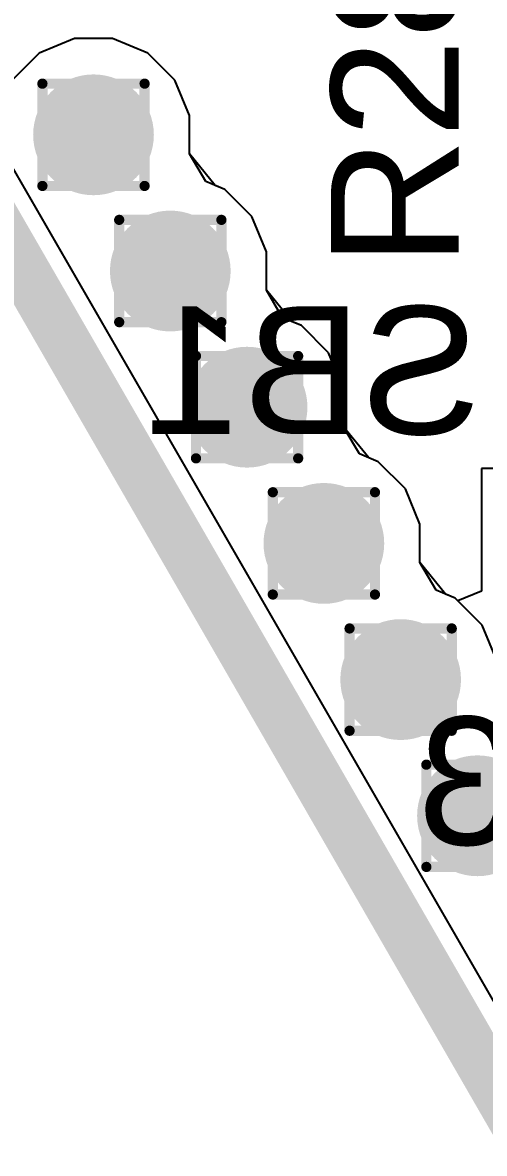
# Model space of a CAD drawing. Header units: inches. Extents: x -13 to 254, y -7 to 63.
# Drawn here: x -8.89 to -6.59, y 24.35 to 29.97 of the extents above; entities that cross this region are included whole.
import ezdxf

# ---------------------------------------------------------------- set-up
doc = ezdxf.new("R2010")
doc.units = ezdxf.units.IN
for name, color, linetype in [('Board Shape', 216, 'Continuous'), ('Bottom Layer', 5, 'Continuous'), ('Bottom Overlay', 54, 'Continuous'), ('Drill Drawing', 1, 'Continuous'), ('GND', 16, 'Continuous'), ('POWER', 76, 'Continuous'), ('Top Layer', 1, 'Continuous'), ('Top Overlay', 2, 'Continuous'), ('Via Holes', 16, 'Continuous')]:
    doc.layers.add(name, color=color, linetype=linetype)
doc.styles.add('Arial', font='', dxfattribs={"height": 0.2})
doc.styles.get('Arial').set_extended_font_data('Arial')

msp = doc.modelspace()

# ---------------------------------------------------------------- hatches: boundary and pattern name
at = {"layer": 'Bottom Layer'}
h = msp.add_hatch(color=5, dxfattribs=at)
edge = h.paths.add_edge_path()
edge.add_arc((-8.5375, 29.4099), 0.3, 0, 360)
h = msp.add_hatch(color=5, dxfattribs=at)
edge = h.paths.add_edge_path()
edge.add_arc((-8.1557, 28.7335), 0.3, 0, 360)
h = msp.add_hatch(color=5, dxfattribs=at)
edge = h.paths.add_edge_path()
edge.add_arc((-7.774, 28.0572), 0.3, 0, 360)
h = msp.add_hatch(color=5, dxfattribs=at)
edge = h.paths.add_edge_path()
edge.add_arc((-7.3922, 27.3808), 0.3, 0, 360)
h = msp.add_hatch(color=5, dxfattribs=at)
edge = h.paths.add_edge_path()
edge.add_arc((-7.0105, 26.7044), 0.3, 0, 360)
h = msp.add_hatch(color=5, dxfattribs=at)
edge = h.paths.add_edge_path()
edge.add_arc((-6.6287, 26.0281), 0.3, 0, 360)
at = {"layer": 'GND'}
h = msp.add_hatch(color=16, dxfattribs=at)
edge = h.paths.add_edge_path()
edge.add_arc((-8.5375, 29.4099), 0.3, 0, 360)
h = msp.add_hatch(color=16, dxfattribs=at)
edge = h.paths.add_edge_path()
edge.add_arc((-8.1557, 28.7335), 0.3, 0, 360)
h = msp.add_hatch(color=16, dxfattribs=at)
edge = h.paths.add_edge_path()
edge.add_arc((-7.774, 28.0572), 0.3, 0, 360)
h = msp.add_hatch(color=16, dxfattribs=at)
edge = h.paths.add_edge_path()
edge.add_arc((-7.3922, 27.3808), 0.3, 0, 360)
h = msp.add_hatch(color=16, dxfattribs=at)
edge = h.paths.add_edge_path()
edge.add_arc((-7.0105, 26.7044), 0.3, 0, 360)
h = msp.add_hatch(color=16, dxfattribs=at)
edge = h.paths.add_edge_path()
edge.add_arc((-6.6287, 26.0281), 0.3, 0, 360)
at = {"layer": 'POWER'}
h = msp.add_hatch(color=76, dxfattribs=at)
edge = h.paths.add_edge_path()
edge.add_arc((-8.5375, 29.4099), 0.3, 0, 360)
h = msp.add_hatch(color=76, dxfattribs=at)
edge = h.paths.add_edge_path()
edge.add_arc((-8.1557, 28.7335), 0.3, 0, 360)
h = msp.add_hatch(color=76, dxfattribs=at)
edge = h.paths.add_edge_path()
edge.add_arc((-7.774, 28.0572), 0.3, 0, 360)
h = msp.add_hatch(color=76, dxfattribs=at)
edge = h.paths.add_edge_path()
edge.add_arc((-7.3922, 27.3808), 0.3, 0, 360)
h = msp.add_hatch(color=76, dxfattribs=at)
edge = h.paths.add_edge_path()
edge.add_arc((-7.0105, 26.7044), 0.3, 0, 360)
h = msp.add_hatch(color=76, dxfattribs=at)
edge = h.paths.add_edge_path()
edge.add_arc((-6.6287, 26.0281), 0.3, 0, 360)
at = {"layer": 'Top Layer'}
h = msp.add_hatch(color=1, dxfattribs=at)
edge = h.paths.add_edge_path()
edge.add_arc((-8.5375, 29.4099), 0.3, 0, 360)
h = msp.add_hatch(color=1, dxfattribs=at)
edge = h.paths.add_edge_path()
edge.add_arc((-8.1557, 28.7335), 0.3, 0, 360)
h = msp.add_hatch(color=1, dxfattribs=at)
edge = h.paths.add_edge_path()
edge.add_arc((-7.774, 28.0572), 0.3, 0, 360)
h = msp.add_hatch(color=1, dxfattribs=at)
edge = h.paths.add_edge_path()
edge.add_arc((-7.3922, 27.3808), 0.3, 0, 360)
h = msp.add_hatch(color=1, dxfattribs=at)
edge = h.paths.add_edge_path()
edge.add_arc((-7.0105, 26.7044), 0.3, 0, 360)
h = msp.add_hatch(color=1, dxfattribs=at)
edge = h.paths.add_edge_path()
edge.add_arc((-6.6287, 26.0281), 0.3, 0, 360)
at = {"layer": 'Via Holes'}
h = msp.add_hatch(color=7, dxfattribs=at)
edge = h.paths.add_edge_path()
edge.add_arc((-8.5375, 29.4099), 0.15, 0, 360)
h = msp.add_hatch(color=7, dxfattribs=at)
edge = h.paths.add_edge_path()
edge.add_arc((-8.1557, 28.7335), 0.15, 0, 360)
h = msp.add_hatch(color=7, dxfattribs=at)
edge = h.paths.add_edge_path()
edge.add_arc((-7.774, 28.0572), 0.15, 0, 360)
h = msp.add_hatch(color=7, dxfattribs=at)
edge = h.paths.add_edge_path()
edge.add_arc((-7.3922, 27.3808), 0.15, 0, 360)
h = msp.add_hatch(color=7, dxfattribs=at)
edge = h.paths.add_edge_path()
edge.add_arc((-7.0105, 26.7044), 0.15, 0, 360)
h = msp.add_hatch(color=7, dxfattribs=at)
edge = h.paths.add_edge_path()
edge.add_arc((-6.6287, 26.0281), 0.15, 0, 360)

# ---------------------------------------------------------------- linework, layer by layer
at = {"layer": 'Board Shape'}
msp.add_lwpolyline([(-12.5, 35, 0.254, 0.254, 0), (-5.4232, 22.7426, 0.254, 0.254, 0)], format="xyseb", dxfattribs=at)
at = {"layer": 'Bottom Layer'}
for p, q in [((-8.6325, 29.8877), (-8.8081, 29.815)), ((-8.4424, 29.8877), (-8.6325, 29.8877)), ((-8.2668, 29.815), (-8.4424, 29.8877)), ((-8.8081, 29.815), (-8.9425, 29.6806)), ((-8.1324, 29.6806), (-8.2668, 29.815)), ((-8.0597, 29.505), (-8.1324, 29.6806)), ((-8.0597, 29.3149), (-8.0597, 29.505)), ((-7.9791, 29.1775), (-8.0597, 29.3149)), ((-7.8851, 29.1386), (-7.9791, 29.1775)), ((-7.7507, 29.0042), (-7.8851, 29.1386)), ((-7.6779, 28.8286), (-7.7507, 29.0042)), ((-7.6779, 28.6385), (-7.6779, 28.8286)), ((-7.5973, 28.5012), (-7.6779, 28.6385)), ((-7.5033, 28.4622), (-7.5973, 28.5012)), ((-7.3689, 28.3278), (-7.5033, 28.4622)), ((-7.2962, 28.1522), (-7.3689, 28.3278)), ((-7.2962, 27.9621), (-7.2962, 28.1522)), ((-7.2156, 27.8248), (-7.2962, 27.9621)), ((-7.1216, 27.7859), (-7.2156, 27.8248)), ((-6.9872, 27.6515), (-7.1216, 27.7859)), ((-5.7955, 27.7525), (-6.6083, 27.7525)), ((-6.6083, 27.7525), (-6.6083, 27.1439)), ((-6.9144, 27.4758), (-6.9872, 27.6515)), ((-6.9144, 27.2858), (-6.9144, 27.4758)), ((-6.8338, 27.1484), (-6.9144, 27.2858)), ((-6.7398, 27.1095), (-6.8338, 27.1484)), ((-6.6083, 27.1439), (-6.7256, 27.0953)), ((-6.7256, 27.0953), (-6.7398, 27.1095))]:
    msp.add_line(p, q, dxfattribs=at)
at = {"layer": 'Drill Drawing'}
for points in [[(-8.7915, 29.6639, 0.0508, 0.0508, 0), (-8.2835, 29.6639, 0.0508, 0.0508, 0)], [(-8.7915, 29.1559, 0.0508, 0.0508, 0), (-8.7915, 29.6639, 0.0508, 0.0508, 0)], [(-8.2835, 29.1559, 0.0508, 0.0508, 0), (-8.2835, 29.6639, 0.0508, 0.0508, 0)], [(-8.7915, 29.1559, 0.0508, 0.0508, 0), (-8.2835, 29.1559, 0.0508, 0.0508, 0)], [(-8.4097, 28.9875, 0.0508, 0.0508, 0), (-7.9017, 28.9875, 0.0508, 0.0508, 0)], [(-8.4097, 28.4795, 0.0508, 0.0508, 0), (-8.4097, 28.9875, 0.0508, 0.0508, 0)], [(-7.9017, 28.4795, 0.0508, 0.0508, 0), (-7.9017, 28.9875, 0.0508, 0.0508, 0)], [(-8.4097, 28.4795, 0.0508, 0.0508, 0), (-7.9017, 28.4795, 0.0508, 0.0508, 0)], [(-8.028, 28.3112, 0.0508, 0.0508, 0), (-7.52, 28.3112, 0.0508, 0.0508, 0)], [(-8.028, 27.8032, 0.0508, 0.0508, 0), (-8.028, 28.3112, 0.0508, 0.0508, 0)], [(-7.52, 27.8032, 0.0508, 0.0508, 0), (-7.52, 28.3112, 0.0508, 0.0508, 0)], [(-8.028, 27.8032, 0.0508, 0.0508, 0), (-7.52, 27.8032, 0.0508, 0.0508, 0)], [(-7.6462, 27.6348, 0.0508, 0.0508, 0), (-7.1382, 27.6348, 0.0508, 0.0508, 0)], [(-7.6462, 27.1268, 0.0508, 0.0508, 0), (-7.6462, 27.6348, 0.0508, 0.0508, 0)], [(-7.1382, 27.1268, 0.0508, 0.0508, 0), (-7.1382, 27.6348, 0.0508, 0.0508, 0)], [(-7.6462, 27.1268, 0.0508, 0.0508, 0), (-7.1382, 27.1268, 0.0508, 0.0508, 0)], [(-7.2645, 26.9584, 0.0508, 0.0508, 0), (-6.7565, 26.9584, 0.0508, 0.0508, 0)], [(-7.2645, 26.4504, 0.0508, 0.0508, 0), (-7.2645, 26.9584, 0.0508, 0.0508, 0)], [(-6.7565, 26.4504, 0.0508, 0.0508, 0), (-6.7565, 26.9584, 0.0508, 0.0508, 0)], [(-7.2645, 26.4504, 0.0508, 0.0508, 0), (-6.7565, 26.4504, 0.0508, 0.0508, 0)], [(-6.8827, 26.2821, 0.0508, 0.0508, 0), (-6.3747, 26.2821, 0.0508, 0.0508, 0)], [(-6.8827, 25.7741, 0.0508, 0.0508, 0), (-6.8827, 26.2821, 0.0508, 0.0508, 0)], [(-6.8827, 25.7741, 0.0508, 0.0508, 0), (-6.3747, 25.7741, 0.0508, 0.0508, 0)]]:
    msp.add_lwpolyline(points, format="xyseb", dxfattribs=at)
for points in [[(-8.8042, 29.6639, 0.0254, 0.0254, 1), (-8.7788, 29.6639, 0.0254, 0.0254, 1)], [(-8.8042, 29.6639, 0.0254, 0.0254, 1), (-8.7788, 29.6639, 0.0254, 0.0254, 1)], [(-8.2962, 29.6639, 0.0254, 0.0254, 1), (-8.2708, 29.6639, 0.0254, 0.0254, 1)], [(-8.2962, 29.6639, 0.0254, 0.0254, 1), (-8.2708, 29.6639, 0.0254, 0.0254, 1)], [(-8.8042, 29.1559, 0.0254, 0.0254, 1), (-8.7788, 29.1559, 0.0254, 0.0254, 1)], [(-8.8042, 29.1559, 0.0254, 0.0254, 1), (-8.7788, 29.1559, 0.0254, 0.0254, 1)], [(-8.2962, 29.1559, 0.0254, 0.0254, 1), (-8.2708, 29.1559, 0.0254, 0.0254, 1)], [(-8.2962, 29.1559, 0.0254, 0.0254, 1), (-8.2708, 29.1559, 0.0254, 0.0254, 1)], [(-8.4224, 28.9875, 0.0254, 0.0254, 1), (-8.397, 28.9875, 0.0254, 0.0254, 1)], [(-8.4224, 28.9875, 0.0254, 0.0254, 1), (-8.397, 28.9875, 0.0254, 0.0254, 1)], [(-7.9144, 28.9875, 0.0254, 0.0254, 1), (-7.889, 28.9875, 0.0254, 0.0254, 1)], [(-7.9144, 28.9875, 0.0254, 0.0254, 1), (-7.889, 28.9875, 0.0254, 0.0254, 1)], [(-8.4224, 28.4795, 0.0254, 0.0254, 1), (-8.397, 28.4795, 0.0254, 0.0254, 1)], [(-8.4224, 28.4795, 0.0254, 0.0254, 1), (-8.397, 28.4795, 0.0254, 0.0254, 1)], [(-7.9144, 28.4795, 0.0254, 0.0254, 1), (-7.889, 28.4795, 0.0254, 0.0254, 1)], [(-7.9144, 28.4795, 0.0254, 0.0254, 1), (-7.889, 28.4795, 0.0254, 0.0254, 1)], [(-8.0407, 28.3112, 0.0254, 0.0254, 1), (-8.0153, 28.3112, 0.0254, 0.0254, 1)], [(-8.0407, 28.3112, 0.0254, 0.0254, 1), (-8.0153, 28.3112, 0.0254, 0.0254, 1)], [(-7.5327, 28.3112, 0.0254, 0.0254, 1), (-7.5073, 28.3112, 0.0254, 0.0254, 1)], [(-7.5327, 28.3112, 0.0254, 0.0254, 1), (-7.5073, 28.3112, 0.0254, 0.0254, 1)], [(-8.0407, 27.8032, 0.0254, 0.0254, 1), (-8.0153, 27.8032, 0.0254, 0.0254, 1)], [(-8.0407, 27.8032, 0.0254, 0.0254, 1), (-8.0153, 27.8032, 0.0254, 0.0254, 1)], [(-7.5327, 27.8032, 0.0254, 0.0254, 1), (-7.5073, 27.8032, 0.0254, 0.0254, 1)], [(-7.5327, 27.8032, 0.0254, 0.0254, 1), (-7.5073, 27.8032, 0.0254, 0.0254, 1)], [(-7.6589, 27.6348, 0.0254, 0.0254, 1), (-7.6335, 27.6348, 0.0254, 0.0254, 1)], [(-7.6589, 27.6348, 0.0254, 0.0254, 1), (-7.6335, 27.6348, 0.0254, 0.0254, 1)], [(-7.1509, 27.6348, 0.0254, 0.0254, 1), (-7.1255, 27.6348, 0.0254, 0.0254, 1)], [(-7.1509, 27.6348, 0.0254, 0.0254, 1), (-7.1255, 27.6348, 0.0254, 0.0254, 1)], [(-7.6589, 27.1268, 0.0254, 0.0254, 1), (-7.6335, 27.1268, 0.0254, 0.0254, 1)], [(-7.6589, 27.1268, 0.0254, 0.0254, 1), (-7.6335, 27.1268, 0.0254, 0.0254, 1)], [(-7.1509, 27.1268, 0.0254, 0.0254, 1), (-7.1255, 27.1268, 0.0254, 0.0254, 1)], [(-7.1509, 27.1268, 0.0254, 0.0254, 1), (-7.1255, 27.1268, 0.0254, 0.0254, 1)], [(-7.2772, 26.9584, 0.0254, 0.0254, 1), (-7.2518, 26.9584, 0.0254, 0.0254, 1)], [(-7.2772, 26.9584, 0.0254, 0.0254, 1), (-7.2518, 26.9584, 0.0254, 0.0254, 1)], [(-6.7692, 26.9584, 0.0254, 0.0254, 1), (-6.7438, 26.9584, 0.0254, 0.0254, 1)], [(-6.7692, 26.9584, 0.0254, 0.0254, 1), (-6.7438, 26.9584, 0.0254, 0.0254, 1)], [(-7.2772, 26.4504, 0.0254, 0.0254, 1), (-7.2518, 26.4504, 0.0254, 0.0254, 1)], [(-7.2772, 26.4504, 0.0254, 0.0254, 1), (-7.2518, 26.4504, 0.0254, 0.0254, 1)], [(-6.7692, 26.4504, 0.0254, 0.0254, 1), (-6.7438, 26.4504, 0.0254, 0.0254, 1)], [(-6.7692, 26.4504, 0.0254, 0.0254, 1), (-6.7438, 26.4504, 0.0254, 0.0254, 1)], [(-6.8954, 26.2821, 0.0254, 0.0254, 1), (-6.87, 26.2821, 0.0254, 0.0254, 1)], [(-6.8954, 26.2821, 0.0254, 0.0254, 1), (-6.87, 26.2821, 0.0254, 0.0254, 1)], [(-6.8954, 25.7741, 0.0254, 0.0254, 1), (-6.87, 25.7741, 0.0254, 0.0254, 1)], [(-6.8954, 25.7741, 0.0254, 0.0254, 1), (-6.87, 25.7741, 0.0254, 0.0254, 1)]]:
    msp.add_lwpolyline(points, format="xyseb", close=True, dxfattribs=at)
at = {"layer": 'GND'}
for p, q in [((-8.6325, 29.8877), (-8.8081, 29.815)), ((-8.4424, 29.8877), (-8.6325, 29.8877)), ((-8.2668, 29.815), (-8.4424, 29.8877)), ((-8.8081, 29.815), (-8.9425, 29.6806)), ((-8.1324, 29.6806), (-8.2668, 29.815)), ((-8.0597, 29.505), (-8.1324, 29.6806)), ((-8.0597, 29.3149), (-8.0597, 29.505)), ((-7.9322, 29.1581), (-8.0597, 29.3149)), ((-7.8851, 29.1386), (-7.9322, 29.1581)), ((-7.7507, 29.0042), (-7.8851, 29.1386)), ((-7.6779, 28.8286), (-7.7507, 29.0042)), ((-7.6779, 28.6385), (-7.6779, 28.8286)), ((-7.5504, 28.4817), (-7.6779, 28.6385)), ((-7.5033, 28.4622), (-7.5504, 28.4817)), ((-7.3689, 28.3278), (-7.5033, 28.4622)), ((-7.2962, 28.1522), (-7.3689, 28.3278)), ((-7.2962, 27.9621), (-7.2962, 28.1522)), ((-7.1687, 27.8054), (-7.2962, 27.9621)), ((-7.1216, 27.7859), (-7.1687, 27.8054)), ((-6.9872, 27.6515), (-7.1216, 27.7859)), ((-6.9144, 27.4758), (-6.9872, 27.6515)), ((-6.9144, 27.2858), (-6.9144, 27.4758)), ((-6.7869, 27.129), (-6.9144, 27.2858)), ((-6.7398, 27.1095), (-6.7869, 27.129)), ((-6.6054, 26.9751), (-6.7398, 27.1095)), ((-6.5327, 26.7995), (-6.6054, 26.9751))]:
    msp.add_line(p, q, dxfattribs=at)
at = {"layer": 'POWER'}
msp.add_line((-6.3592, 24.7781), (-10.6506, 32.211), dxfattribs=at)
at = {"layer": 'Top Layer'}
msp.add_line((-6.3592, 24.7781), (-10.1356, 31.3191), dxfattribs=at)

# ---------------------------------------------------------------- texts
at = {"layer": 'Bottom Overlay', "style": 'Arial', "text_generation_flag": 2}
for s, p in [('SB1', (-6.6118, 27.9233)), ('Q3', (-5.7433, 25.8842))]:
    msp.add_text(s, height=0.635, dxfattribs=at).set_placement(p)
at = {"layer": 'Top Overlay', "style": 'Arial'}
msp.add_text('R28', height=0.635, rotation=90, dxfattribs=at).set_placement((-6.7222, 28.7529))

doc.saveas('drawing.dxf')
